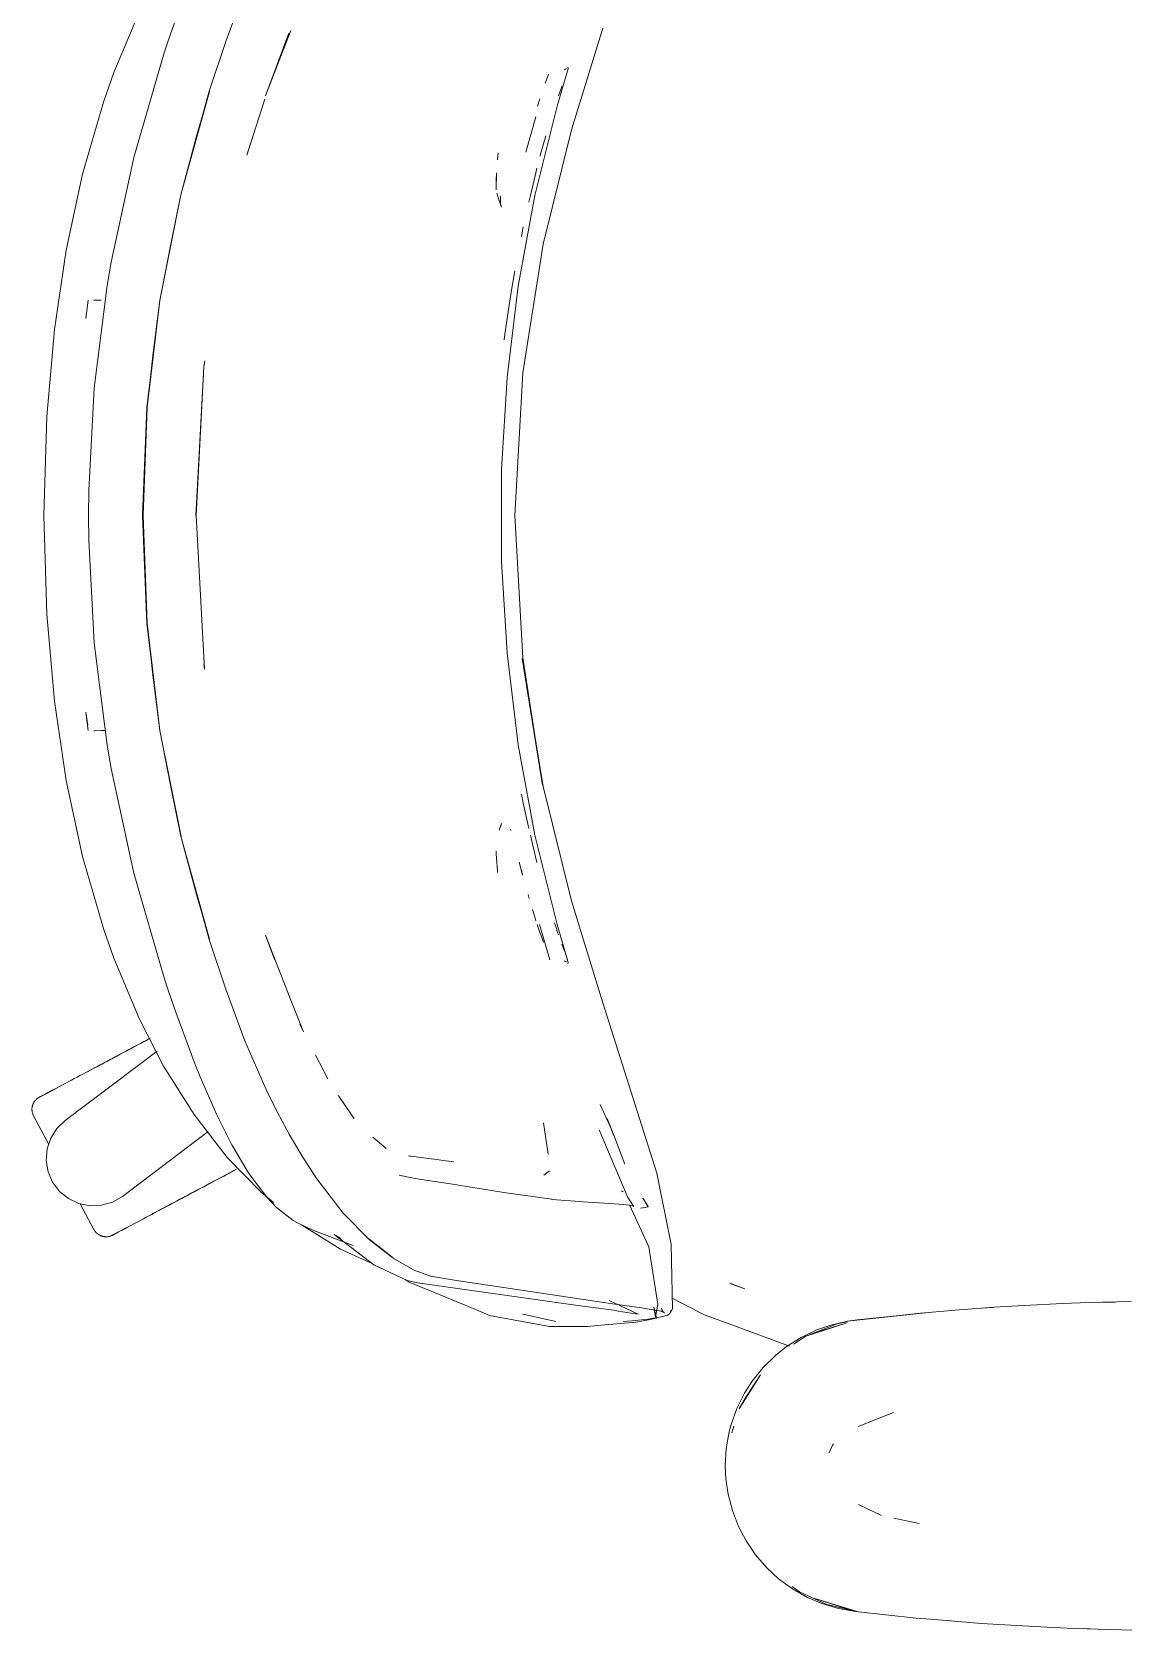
# Model space of a CAD drawing. Header units: millimetres. Extents: x 155927 to 326028, y -36033 to 97293.
# Drawn here: x 179753.5 to 180075, y 10108.4 to 10579.2 of the extents above; entities that cross this region are included whole.
import ezdxf

# ---------------------------------------------------------------- set-up
doc = ezdxf.new("R2010")
doc.units = ezdxf.units.MM
doc.header["$MEASUREMENT"] = 0
doc.layers.add('G-IMPT', color=8, linetype='CONTINUOUS', lineweight=9)
doc.layers.add('I-FURN', color=8, linetype='CONTINUOUS', lineweight=9)

msp = doc.modelspace()

# ---------------------------------------------------------------- linework, layer by layer
at = {"layer": 'G-IMPT'}
for p, q in [((179816.27, 10591.54), (179810.81, 10576.66)), ((179777.71, 10567.26), (179785.23, 10585.23)), ((179796.1, 10583.55), (179793.7, 10576.61)), ((179822.4, 10560.4), (179829.22, 10578.81)), ((179829.11, 10577.85), (179829.78, 10579.58)), ((179921.7, 10580.34), (179912.52, 10550.37)), ((179792.5, 10573.01), (179793.7, 10576.61)), ((179805.8, 10561.74), (179810.81, 10576.66)), ((179822.4, 10560.4), (179829.11, 10577.85)), ((179783.56, 10542.18), (179792.5, 10573.01)), ((179911.47, 10568.78), (179911.56, 10568.54)), ((179774.64, 10558.52), (179777.71, 10567.26)), ((179905.16, 10565.07), (179904.79, 10564.06)), ((179905.16, 10565.07), (179905.77, 10566.73)), ((179908.29, 10557.32), (179911.36, 10567.75)), ((179910.47, 10568), (179911.08, 10568.39)), ((179910.47, 10568), (179910.68, 10568.15)), ((179911.43, 10568.02), (179911.36, 10567.75)), ((179911.5, 10568.32), (179911.43, 10568.02)), ((179911.56, 10568.54), (179911.5, 10568.32)), ((179797.42, 10531.24), (179805.8, 10561.74)), ((179797.42, 10531.24), (179805.84, 10561.65)), ((179802.07, 10548.49), (179805.84, 10561.65)), ((179816.87, 10542.93), (179822.12, 10559.41)), ((179902.45, 10557.31), (179903.17, 10559.53)), ((179909.45, 10562.52), (179908.7, 10560.42)), ((179909.45, 10562.52), (179909.69, 10563.18)), ((179774.64, 10558.52), (179768.46, 10537.28)), ((179901.74, 10531), (179908.29, 10557.32)), ((179902, 10554.22), (179899.07, 10543.75)), ((179904.2, 10516.69), (179912.52, 10550.37)), ((179802.07, 10548.49), (179797.42, 10531.24)), ((179816.87, 10542.93), (179817.94, 10546.36)), ((179903.59, 10543.9), (179904.71, 10547.89)), ((179904.71, 10547.89), (179904.91, 10548.58)), ((179783.56, 10542.18), (179776.89, 10511.39)), ((179890.71, 10541.5), (179890.93, 10543.6)), ((179903.27, 10542.76), (179903.23, 10542.58)), ((179903.59, 10543.9), (179903.27, 10542.76)), ((179768.46, 10537.28), (179763.65, 10514.92)), ((179890.31, 10532.65), (179890.4, 10537.71)), ((179890.4, 10537.71), (179890.32, 10535.44)), ((179901.97, 10537.74), (179900.42, 10530.99)), ((179901.97, 10537.74), (179902.31, 10539.03)), ((179797.42, 10531.24), (179791.24, 10500.11)), ((179797.42, 10531.24), (179791.25, 10500.19)), ((179797.42, 10531.24), (179794.34, 10516.22)), ((179890.31, 10532.65), (179890.32, 10535.44)), ((179891.17, 10529.55), (179890.56, 10531.7)), ((179891.85, 10527.6), (179891.17, 10529.55)), ((179891.59, 10530.81), (179891.61, 10530.95)), ((179891.64, 10528.64), (179891.61, 10530.95)), ((179891.64, 10528.64), (179891.85, 10527.6)), ((179901.74, 10531), (179896.81, 10504.33)), ((179899.97, 10529.01), (179900.42, 10530.99)), ((179897.77, 10518.97), (179898.3, 10521.78)), ((179763.65, 10514.92), (179760.16, 10491.5)), ((179791.24, 10500.11), (179794.34, 10516.22)), ((179904.2, 10516.69), (179898.21, 10478.77)), ((179775.71, 10504.47), (179776.89, 10511.39)), ((179895.84, 10508.86), (179895.29, 10505.96)), ((179771.89, 10474.3), (179775.71, 10504.47)), ((179896.81, 10504.33), (179893.51, 10477.42)), ((179894.19, 10498.71), (179895.04, 10504.33)), ((179895.04, 10504.33), (179895.29, 10505.96)), ((179770.06, 10500.2), (179769.41, 10494.78)), ((179773.91, 10500.16), (179771.82, 10500.23)), ((179771.82, 10500.23), (179771.93, 10500.23)), ((179787.42, 10468.6), (179791.25, 10500.19)), ((179787.46, 10468.56), (179791.24, 10500.11)), ((179791.24, 10500.11), (179789.3, 10484.64)), ((179894.19, 10498.71), (179892.89, 10490.18)), ((179760.16, 10491.5), (179757.9, 10465.93)), ((179892.89, 10490.18), (179892.71, 10488.52)), ((179787.46, 10468.56), (179789.3, 10484.64)), ((179801.86, 10436.78), (179804.18, 10480.51)), ((179801.91, 10436.78), (179804.18, 10480.51)), ((179804.18, 10480.51), (179804.45, 10482.29)), ((179804.18, 10480.51), (179804.42, 10481.82)), ((179804.46, 10482.06), (179804.42, 10481.82)), ((179891.86, 10450.34), (179893.51, 10477.42)), ((179898.21, 10478.77), (179895.85, 10436.78)), ((179770.28, 10444.1), (179771.89, 10474.3)), ((179757.9, 10465.93), (179757.05, 10436.78)), ((179787.42, 10468.6), (179786.09, 10436.78)), ((179787.46, 10468.56), (179786.32, 10436.78)), ((179786.78, 10453.67), (179787.46, 10468.56)), ((179786.78, 10453.67), (179786.32, 10436.78)), ((179891.86, 10450.34), (179891.86, 10423.22)), ((179770.28, 10444.1), (179770.18, 10436.78)), ((179757.05, 10436.78), (179757.9, 10407.64)), ((179770.28, 10429.47), (179770.18, 10436.78)), ((179786.09, 10436.78), (179787.42, 10404.97)), ((179787.46, 10405.01), (179786.32, 10436.78)), ((179786.78, 10419.9), (179786.32, 10436.78)), ((179801.91, 10436.78), (179804.41, 10391.44)), ((179898.21, 10394.8), (179895.85, 10436.78)), ((179770.28, 10429.47), (179771.89, 10399.27)), ((179891.86, 10423.22), (179893.51, 10396.15)), ((179787.46, 10405.01), (179786.78, 10419.9)), ((179757.9, 10407.64), (179760.16, 10382.07)), ((179787.42, 10404.97), (179791.25, 10373.38)), ((179789.3, 10388.93), (179787.46, 10405.01)), ((179787.46, 10405.01), (179791.24, 10373.45)), ((179771.89, 10399.27), (179775.71, 10369.1)), ((179896.81, 10369.23), (179893.51, 10396.15)), ((179904.2, 10356.88), (179897.95, 10394.62)), ((179897.95, 10394.62), (179903.94, 10357.26)), ((179898.21, 10394.8), (179903.94, 10357.26)), ((179804.41, 10391.44), (179804.18, 10393.06)), ((179804.18, 10393.06), (179804.42, 10391.75)), ((179804.46, 10391.51), (179804.42, 10391.75)), ((179789.3, 10388.93), (179791.24, 10373.45)), ((179760.16, 10382.07), (179763.65, 10358.65)), ((179770.06, 10373.37), (179769.41, 10378.78)), ((179769.98, 10375.02), (179769.41, 10378.78)), ((179771.82, 10373.34), (179773.91, 10373.41)), ((179771.82, 10373.34), (179771.93, 10373.34)), ((179771.98, 10373.34), (179771.93, 10373.34)), ((179775.16, 10373.46), (179773.91, 10373.41)), ((179791.24, 10373.45), (179794.34, 10357.35)), ((179791.24, 10373.45), (179797.46, 10342.21)), ((179797.46, 10342.21), (179791.25, 10373.38)), ((179775.71, 10369.1), (179776.89, 10362.18)), ((179901.74, 10342.57), (179896.81, 10369.23)), ((179776.89, 10362.18), (179783.56, 10331.39)), ((179768.46, 10336.29), (179763.65, 10358.65)), ((179797.42, 10342.33), (179794.34, 10357.35)), ((179897.79, 10354.61), (179898.26, 10351.98)), ((179912.52, 10323.2), (179904.2, 10356.88)), ((179898.26, 10351.98), (179899.97, 10344.56)), ((179891.85, 10345.97), (179891.17, 10344.02)), ((179891.85, 10345.97), (179891.64, 10344.92)), ((179894.52, 10344.37), (179894.66, 10343.96)), ((179802.07, 10325.08), (179797.42, 10342.33)), ((179797.42, 10342.33), (179805.84, 10311.92)), ((179797.42, 10342.33), (179805.8, 10311.83)), ((179900.42, 10342.58), (179901.97, 10335.83)), ((179901.74, 10342.57), (179908.29, 10316.25)), ((179774.64, 10315.05), (179768.46, 10336.29)), ((179890.32, 10337.88), (179890.32, 10337.18)), ((179890.42, 10335.81), (179890.32, 10337.18)), ((179890.42, 10335.81), (179890.7, 10332.1)), ((179898.12, 10330.75), (179897.12, 10334.61)), ((179901.97, 10335.83), (179902.31, 10334.55)), ((179792.5, 10300.56), (179783.56, 10331.39)), ((179890.7, 10332.1), (179890.73, 10331.62)), ((179898.12, 10330.75), (179897.73, 10332.28)), ((179802.07, 10325.08), (179805.84, 10311.92)), ((179900.03, 10323.96), (179899.7, 10325.08)), ((179901.81, 10318.17), (179901.02, 10320.66)), ((179912.52, 10323.2), (179921.7, 10293.22)), ((179777.71, 10306.31), (179774.64, 10315.05)), ((179902.05, 10317.39), (179901.81, 10318.17)), ((179903.2, 10313.95), (179902.43, 10316.25)), ((179903.09, 10316.25), (179906.13, 10305.82)), ((179907.66, 10316.25), (179907.51, 10316.71)), ((179907.66, 10316.25), (179908.39, 10314.02)), ((179908.29, 10316.25), (179911.56, 10305.03)), ((179908.29, 10316.25), (179911.35, 10305.72)), ((179908.29, 10316.25), (179911.4, 10305.43)), ((179810.81, 10296.91), (179805.8, 10311.83)), ((179822.4, 10313.17), (179825.12, 10305.74)), ((179822.4, 10313.17), (179829.11, 10295.72)), ((179903.2, 10313.95), (179903.46, 10313.23)), ((179904.22, 10311.07), (179903.46, 10313.23)), ((179908.68, 10313.22), (179908.39, 10314.02)), ((179909.67, 10310.47), (179910.01, 10309.5)), ((179777.71, 10306.31), (179785.23, 10288.34)), ((179910.01, 10309.5), (179910.41, 10308.43)), ((179910.47, 10305.56), (179911.08, 10305.18)), ((179910.47, 10305.56), (179910.68, 10305.42)), ((179911.35, 10305.72), (179911.4, 10305.43)), ((179792.5, 10300.56), (179793.7, 10296.96)), ((179911.56, 10305.03), (179911.42, 10304.78)), ((179796.04, 10290.13), (179793.7, 10296.96)), ((179810.81, 10296.91), (179816.27, 10282.03)), ((179829.11, 10295.72), (179829.78, 10293.99)), ((179829.78, 10293.99), (179833.5, 10284.67)), ((179921.7, 10293.22), (179937.69, 10242.98)), ((179785.23, 10288.34), (179792.32, 10274.56)), ((179796.04, 10290.13), (179801.64, 10275.06)), ((179833.5, 10284.67), (179832.5, 10286.91)), ((179816.27, 10282.03), (179822.44, 10267.81)), ((179840.67, 10270.83), (179837.13, 10277.8)), ((179792.32, 10274.56), (179801.29, 10260.27)), ((179803.12, 10271.38), (179801.64, 10275.06)), ((179807.89, 10260.42), (179803.12, 10271.38)), ((179825.83, 10261.08), (179822.44, 10267.81)), ((179844.2, 10265.36), (179843.81, 10265.93)), ((179847.7, 10260.22), (179844.2, 10265.36)), ((179923.99, 10256.55), (179920.94, 10263.26)), ((179801.29, 10260.27), (179811.1, 10247.67)), ((179807.89, 10260.42), (179808.11, 10259.98)), ((179812.11, 10251.97), (179808.11, 10259.98)), ((179825.83, 10261.08), (179829.4, 10254.29)), ((179847.7, 10260.22), (179848.45, 10259.12)), ((179925.02, 10253.96), (179922.99, 10259.08)), ((179925.01, 10254.17), (179922.99, 10259.07)), ((179922.99, 10259.07), (179925.02, 10253.96)), ((179833.17, 10248.06), (179829.4, 10254.29)), ((179853.97, 10253.59), (179857.88, 10250.25)), ((179905.66, 10248.64), (179904.26, 10257.8)), ((179929.15, 10235.83), (179920.71, 10255.8)), ((179925.01, 10254.17), (179928.26, 10245.7)), ((179812.11, 10251.97), (179812.42, 10251.37)), ((179812.42, 10251.37), (179817.15, 10243.37)), ((179905.66, 10248.64), (179905.61, 10248.99)), ((179821.06, 10237.37), (179811.1, 10247.67)), ((179833.17, 10248.06), (179837.05, 10241.96)), ((179877.82, 10246.31), (179864.47, 10248.09)), ((179864.47, 10248.09), (179864.94, 10247.95)), ((179818.01, 10242.08), (179817.15, 10243.37)), ((179822.73, 10235.95), (179818.01, 10242.08)), ((179837.05, 10241.96), (179837.22, 10241.71)), ((179845.24, 10231.27), (179837.22, 10241.71)), ((179861.78, 10242.39), (179863.95, 10241.93)), ((179863.95, 10241.93), (179865.93, 10241.51)), ((179866.4, 10241.43), (179865.93, 10241.51)), ((179878.12, 10239.63), (179866.4, 10241.43)), ((179878.12, 10239.63), (179878.73, 10239.54)), ((179879.24, 10239.46), (179878.73, 10239.54)), ((179892.6, 10237.34), (179879.24, 10239.46)), ((179906.01, 10243.69), (179904.37, 10242.41)), ((179941.88, 10222.03), (179937.69, 10242.98)), ((179821.06, 10237.37), (179824.73, 10234.37)), ((179825.62, 10232.93), (179822.73, 10235.95)), ((179892.6, 10237.34), (179906.67, 10235.31)), ((179906.75, 10235.3), (179906.67, 10235.31)), ((179906.75, 10235.3), (179914.99, 10234.68)), ((179914.99, 10234.68), (179915.98, 10234.61)), ((179915.98, 10234.61), (179923.84, 10234.05)), ((179927.7, 10237.55), (179927.26, 10237.82)), ((179930.91, 10233.16), (179929.15, 10235.83)), ((179935.11, 10233.15), (179933.52, 10235.62)), ((179933.52, 10235.62), (179935.05, 10233.13)), ((179935.05, 10233.13), (179933.56, 10235.6)), ((179830.49, 10229.07), (179825.62, 10232.93)), ((179845.24, 10231.27), (179852.98, 10223.37)), ((179923.84, 10234.05), (179927.71, 10233.75)), ((179927.79, 10233.75), (179927.71, 10233.75)), ((179927.79, 10233.75), (179930.18, 10233.45)), ((179935.25, 10221.33), (179929.64, 10233.68)), ((179930.19, 10233.45), (179930.18, 10233.45)), ((179930.19, 10233.45), (179930.91, 10233.16)), ((179932.83, 10232.69), (179934.18, 10232.86)), ((179934.18, 10232.86), (179935.05, 10233.13)), ((179935.11, 10233.15), (179935.05, 10233.13)), ((179830.49, 10229.07), (179831.62, 10228.45)), ((179831.62, 10228.45), (179834.06, 10227.28)), ((179844.43, 10220.64), (179832.98, 10227.76)), ((179834.06, 10227.28), (179836.29, 10226.2)), ((179848.2, 10221.69), (179836.29, 10226.2)), ((179842.54, 10224.93), (179844.57, 10223.77)), ((179842.54, 10224.93), (179854.24, 10215.99)), ((179853.06, 10216.66), (179844.43, 10220.64)), ((179852.77, 10223.67), (179859.72, 10218.28)), ((179852.77, 10223.67), (179856.34, 10220.87)), ((179859.94, 10217.95), (179852.98, 10223.37)), ((179859.72, 10218.28), (179856.34, 10220.87)), ((179935.25, 10221.33), (179937.97, 10204.28)), ((179941.88, 10222.03), (179942.27, 10203.04)), ((179860.77, 10212.95), (179854.24, 10215.99)), ((179859.94, 10217.95), (179865.78, 10214.66)), ((179860.77, 10212.95), (179864.13, 10211.38)), ((179863.52, 10211.66), (179864.69, 10210.89)), ((179867.12, 10210.73), (179864.13, 10211.38)), ((179865.78, 10214.66), (179866.2, 10214.45)), ((179870.99, 10212.7), (179866.2, 10214.45)), ((179870.99, 10212.7), (179878.66, 10211.4)), ((179894.43, 10209), (179878.66, 10211.4)), ((179864.69, 10210.89), (179881.14, 10204.1)), ((179914.34, 10204.06), (179867.12, 10210.73)), ((179925.3, 10204.45), (179894.43, 10209)), ((179959.14, 10210.57), (179963.61, 10208.93)), ((179959.14, 10210.57), (179959.73, 10210.31)), ((179963.61, 10208.93), (179959.73, 10210.31)), ((179881.14, 10204.1), (179884.5, 10202.71)), ((179888.36, 10201.11), (179884.5, 10202.71)), ((179914.34, 10204.06), (179925, 10202.62)), ((179932.19, 10201.43), (179923.62, 10205.49)), ((179926.3, 10202.4), (179925, 10202.62)), ((179933.15, 10203.34), (179925.3, 10204.45)), ((179926.3, 10202.4), (179931.32, 10201.57)), ((179932.19, 10201.43), (179931.32, 10201.57)), ((179939.42, 10202.23), (179933.15, 10203.34)), ((179936.8, 10203.57), (179937.28, 10200.7)), ((179936.8, 10203.57), (179937.52, 10200.29)), ((179937.28, 10200.7), (179937.97, 10204.28)), ((179938.8, 10202.4), (179939.42, 10202.23)), ((179938.8, 10202.4), (179939.9, 10201.84)), ((179939, 10203.27), (179939.08, 10202.77)), ((179939.4, 10202.23), (179939.08, 10202.77)), ((179939.4, 10202.23), (179939.9, 10201.84)), ((179941.29, 10201.51), (179941.66, 10202)), ((179942.27, 10203.04), (179941.66, 10202)), ((179941.79, 10202.63), (179941.66, 10202)), ((179941.66, 10202), (179941.69, 10202.08)), ((179941.79, 10202.63), (179941.69, 10202.08)), ((179942.2, 10206.23), (179950.11, 10202.09)), ((179950.11, 10202.09), (179951.87, 10201.16)), ((179993.88, 10199.43), (180016.84, 10201.89)), ((179993.88, 10199.43), (180015.32, 10201.79)), ((180016.84, 10201.89), (179996.7, 10199.77)), ((180015.32, 10201.79), (180026.72, 10202.77)), ((180037, 10203.5), (180026.72, 10202.77)), ((180034.96, 10203.36), (180033.54, 10203.23)), ((180034.96, 10203.36), (180036.87, 10203.45)), ((180037, 10203.5), (180045.88, 10204.06)), ((180057.18, 10204.6), (180045.88, 10204.06)), ((180057.18, 10204.6), (180065.06, 10204.9)), ((180077.37, 10205.19), (180065.06, 10204.9)), ((180068.93, 10204.98), (180070.59, 10205.05)), ((180070.59, 10205.05), (180072.67, 10205.05)), ((179906.06, 10197.87), (179888.36, 10201.11)), ((179898.62, 10201.33), (179898.04, 10201.48)), ((179907.92, 10199.28), (179898.62, 10201.33)), ((179906.06, 10197.87), (179913.03, 10197.85)), ((179913.03, 10197.85), (179917.2, 10197.85)), ((179921.15, 10198.19), (179917.2, 10197.85)), ((179930.48, 10198.99), (179921.15, 10198.19)), ((179930.31, 10199.51), (179927.72, 10199.3)), ((179935, 10200.03), (179930.31, 10199.51)), ((179930.48, 10198.99), (179930.95, 10199.03)), ((179930.95, 10199.03), (179935.2, 10199.85)), ((179935.61, 10200.1), (179935, 10200.03)), ((179935.2, 10199.85), (179937.52, 10200.29)), ((179935.61, 10200.1), (179938.89, 10200.64)), ((179940.75, 10201.19), (179938.89, 10200.64)), ((179940.75, 10201.19), (179941.29, 10201.51)), ((179957.84, 10198.97), (179951.87, 10201.16)), ((179976.78, 10192.03), (179957.84, 10198.97)), ((179981.53, 10195.03), (179993.39, 10198.85)), ((179990.75, 10198.64), (179981.53, 10195.03)), ((179984.24, 10195.94), (179993.39, 10198.85)), ((179984.79, 10196.83), (179988.92, 10198.28)), ((179993.88, 10199.43), (179988.92, 10198.28)), ((179993.81, 10199.22), (179990.75, 10198.64)), ((179993.88, 10199.43), (179996.7, 10199.77)), ((179980.21, 10194.64), (179975.88, 10191.91)), ((179981.53, 10195.03), (179977.95, 10192.61)), ((179980.21, 10194.64), (179984.79, 10196.83)), ((179981.53, 10195.03), (179984.24, 10195.94)), ((179968.97, 10185.74), (179972.58, 10189.29)), ((179972.58, 10189.29), (179975.88, 10191.91)), ((179961.92, 10173.61), (179968.24, 10183.56)), ((179964.08, 10177.29), (179968.24, 10183.56)), ((179968.97, 10185.74), (179965.78, 10181.76)), ((179961.27, 10173.71), (179963.51, 10178.22)), ((179963.51, 10178.22), (179965.78, 10181.76)), ((179961.27, 10173.71), (179959.56, 10168.93)), ((179961.92, 10173.61), (179964.08, 10177.29)), ((179959, 10166.81), (179959.56, 10168.93)), ((180007.4, 10172.54), (179996.98, 10168.39)), ((179958.12, 10161.86), (179959, 10166.81)), ((179960.36, 10168.5), (179959.74, 10166.47)), ((179957.82, 10156.82), (179958.12, 10161.86)), ((179988.44, 10160.64), (179989.45, 10162.87)), ((179989.45, 10162.87), (179989.75, 10163.32)), ((179957.82, 10156.82), (179957.99, 10152.97)), ((179958.64, 10148.46), (179957.99, 10152.97)), ((179958.64, 10148.46), (179959.9, 10143.59)), ((179997.07, 10145.44), (180003.85, 10142.17)), ((179961.74, 10138.88), (179959.9, 10143.59)), ((180014.9, 10139.83), (180007.47, 10141.41)), ((179963.93, 10134.71), (179961.74, 10138.88)), ((179963.93, 10134.71), (179966.76, 10130.55)), ((179966.76, 10130.55), (179970.08, 10126.71)), ((179973.52, 10123.54), (179970.08, 10126.71)), ((179973.52, 10123.54), (179977.6, 10120.55)), ((179977.56, 10121.24), (179979.67, 10119.65)), ((179982.04, 10118.04), (179977.6, 10120.55)), ((179987.73, 10115.91), (179979.67, 10119.65)), ((179982.04, 10118.04), (179986.28, 10116.23)), ((179996.7, 10113.87), (179984.24, 10117.7)), ((179984.24, 10117.7), (179993.39, 10114.78)), ((179986.28, 10116.23), (179991.14, 10114.76)), ((179987.73, 10115.91), (179996.14, 10113.99)), ((179996.19, 10113.87), (179991.14, 10114.76)), ((179996.7, 10113.87), (179993.39, 10114.78)), ((180014.11, 10111.96), (179996.19, 10113.87)), ((180018.24, 10111.61), (180014.11, 10111.96)), ((180033.3, 10110.37), (180018.24, 10111.61)), ((180025.12, 10111.02), (180023.44, 10111.19)), ((180033.3, 10110.37), (180038.39, 10110.04)), ((180038.39, 10110.04), (180052.53, 10109.23)), ((180058.55, 10108.98), (180052.53, 10109.23)), ((180058.55, 10108.98), (180070.31, 10108.59)), ((180063.44, 10108.84), (180065.37, 10108.73)), ((180065.37, 10108.73), (180066.87, 10108.71)), ((180078.73, 10108.42), (180070.31, 10108.59))]:
    msp.add_line(p, q, dxfattribs=at)
at = {"layer": 'I-FURN'}
for p, q in [((179785.54, 10281.23), (179786.53, 10281.76)), ((179787.05, 10282.04), (179786.08, 10281.52)), ((179786.53, 10281.76), (179787.5, 10282.27)), ((179788.02, 10282.55), (179787.05, 10282.04)), ((179787.5, 10282.27), (179788.46, 10282.79)), ((179763.33, 10258.53), (179790.39, 10278.93)), ((179776.54, 10276.45), (179777.54, 10276.98)), ((179778.08, 10277.26), (179777.08, 10276.73)), ((179777.54, 10276.98), (179778.54, 10277.51)), ((179779.08, 10277.8), (179778.08, 10277.26)), ((179778.54, 10277.51), (179779.54, 10278.04)), ((179780.08, 10278.33), (179779.08, 10277.8)), ((179779.54, 10278.04), (179780.54, 10278.58)), ((179781.09, 10278.86), (179780.08, 10278.33)), ((179780.54, 10278.58), (179781.55, 10279.11)), ((179782.09, 10279.4), (179781.09, 10278.86)), ((179781.55, 10279.11), (179782.55, 10279.64)), ((179783.09, 10279.93), (179782.09, 10279.4)), ((179782.55, 10279.64), (179783.56, 10280.18)), ((179784.09, 10280.46), (179783.09, 10279.93)), ((179783.56, 10280.18), (179784.55, 10280.71)), ((179785.09, 10280.99), (179784.09, 10280.46)), ((179784.55, 10280.71), (179785.54, 10281.23)), ((179786.08, 10281.52), (179785.09, 10280.99)), ((179768.56, 10272.2), (179767.69, 10271.74)), ((179769.45, 10272.68), (179768.56, 10272.2)), ((179770.35, 10273.16), (179769.45, 10272.68)), ((179769.86, 10272.9), (179770.78, 10273.38)), ((179771.28, 10273.65), (179770.35, 10273.16)), ((179770.78, 10273.38), (179771.71, 10273.88)), ((179772.21, 10274.15), (179771.28, 10273.65)), ((179771.71, 10273.88), (179772.65, 10274.38)), ((179773.17, 10274.65), (179772.21, 10274.15)), ((179772.65, 10274.38), (179773.61, 10274.89)), ((179774.13, 10275.16), (179773.17, 10274.65)), ((179773.61, 10274.89), (179774.58, 10275.4)), ((179775.1, 10275.68), (179774.13, 10275.16)), ((179774.58, 10275.4), (179775.56, 10275.92)), ((179776.09, 10276.21), (179775.1, 10275.68)), ((179775.56, 10275.92), (179776.54, 10276.45)), ((179777.08, 10276.73), (179776.09, 10276.21)), ((179759.81, 10267.55), (179759.28, 10267.27)), ((179759.52, 10267.4), (179760.07, 10267.69)), ((179760.38, 10267.85), (179759.81, 10267.55)), ((179760.07, 10267.69), (179760.65, 10268)), ((179760.98, 10268.17), (179760.38, 10267.85)), ((179761.62, 10268.51), (179760.98, 10268.17)), ((179762.28, 10268.86), (179761.62, 10268.51)), ((179762.97, 10269.23), (179762.28, 10268.86)), ((179763.7, 10269.62), (179762.97, 10269.23)), ((179764.45, 10270.02), (179763.7, 10269.62)), ((179765.22, 10270.43), (179764.45, 10270.02)), ((179766.02, 10270.85), (179765.22, 10270.43)), ((179766.85, 10271.29), (179766.02, 10270.85)), ((179767.69, 10271.74), (179766.85, 10271.29)), ((179753.65, 10262.72), (179753.69, 10262.88)), ((179753.69, 10262.88), (179753.73, 10263.03)), ((179753.73, 10263.03), (179753.79, 10263.18)), ((179753.79, 10263.18), (179753.84, 10263.33)), ((179753.84, 10263.33), (179753.91, 10263.48)), ((179753.91, 10263.48), (179753.98, 10263.63)), ((179753.98, 10263.63), (179754.06, 10263.77)), ((179754.06, 10263.77), (179754.14, 10263.91)), ((179754.14, 10263.91), (179754.22, 10264.04)), ((179754.22, 10264.04), (179754.32, 10264.17)), ((179754.32, 10264.17), (179754.41, 10264.3)), ((179754.41, 10264.3), (179754.52, 10264.43)), ((179754.52, 10264.43), (179754.63, 10264.55)), ((179754.63, 10264.55), (179754.74, 10264.66)), ((179754.74, 10264.66), (179754.85, 10264.77)), ((179754.85, 10264.77), (179754.98, 10264.88)), ((179754.98, 10264.88), (179755.1, 10264.98)), ((179755.1, 10264.98), (179755.23, 10265.08)), ((179755.23, 10265.08), (179755.36, 10265.17)), ((179755.36, 10265.17), (179755.5, 10265.25)), ((179755.5, 10265.25), (179755.64, 10265.33)), ((179755.64, 10265.33), (179755.68, 10265.35)), ((179755.73, 10265.38), (179755.68, 10265.36)), ((179755.68, 10265.35), (179755.7, 10265.36)), ((179755.68, 10265.36), (179755.68, 10265.35)), ((179755.7, 10265.36), (179755.76, 10265.4)), ((179755.81, 10265.42), (179755.73, 10265.38)), ((179755.76, 10265.4), (179755.86, 10265.45)), ((179755.93, 10265.49), (179755.81, 10265.42)), ((179755.86, 10265.45), (179756, 10265.52)), ((179756.09, 10265.57), (179755.93, 10265.49)), ((179756, 10265.52), (179756.18, 10265.62)), ((179756.29, 10265.68), (179756.09, 10265.57)), ((179756.18, 10265.62), (179756.4, 10265.74)), ((179756.53, 10265.81), (179756.29, 10265.68)), ((179756.4, 10265.74), (179756.66, 10265.87)), ((179756.81, 10265.96), (179756.53, 10265.81)), ((179756.66, 10265.87), (179756.95, 10266.03)), ((179757.13, 10266.13), (179756.81, 10265.96)), ((179756.95, 10266.03), (179757.29, 10266.21)), ((179757.49, 10266.32), (179757.13, 10266.13)), ((179757.29, 10266.21), (179757.66, 10266.41)), ((179757.88, 10266.52), (179757.49, 10266.32)), ((179757.66, 10266.41), (179758.07, 10266.63)), ((179758.31, 10266.75), (179757.88, 10266.52)), ((179758.07, 10266.63), (179758.52, 10266.86)), ((179758.77, 10267), (179758.31, 10266.75)), ((179758.52, 10266.86), (179759, 10267.12)), ((179759.28, 10267.27), (179758.77, 10267)), ((179759, 10267.12), (179759.52, 10267.4)), ((179753.54, 10261.92), (179753.55, 10262.08)), ((179753.54, 10261.76), (179753.54, 10261.92)), ((179753.54, 10261.6), (179753.54, 10261.76)), ((179753.56, 10261.44), (179753.54, 10261.6)), ((179753.55, 10262.08), (179753.56, 10262.24)), ((179753.56, 10262.24), (179753.59, 10262.4)), ((179753.57, 10261.28), (179753.56, 10261.44)), ((179753.6, 10261.12), (179753.57, 10261.28)), ((179753.59, 10262.4), (179753.61, 10262.56)), ((179753.63, 10260.96), (179753.6, 10261.12)), ((179753.61, 10262.56), (179753.65, 10262.72)), ((179753.66, 10260.8), (179753.63, 10260.96)), ((179753.71, 10260.65), (179753.66, 10260.8)), ((179753.76, 10260.49), (179753.71, 10260.65)), ((179753.81, 10260.34), (179753.76, 10260.49)), ((179753.87, 10260.19), (179753.81, 10260.34)), ((179753.94, 10260.05), (179753.87, 10260.19)), ((179754.01, 10259.9), (179753.94, 10260.05)), ((179754.01, 10259.9), (179758.48, 10251.49)), ((179760.9, 10256.19), (179763.33, 10258.53)), ((179759.1, 10253.34), (179760.9, 10256.19)), ((179805.48, 10255.26), (179780.17, 10236.18)), ((179757.77, 10246.78), (179758.03, 10250.14)), ((179758.03, 10250.14), (179759.1, 10253.34)), ((179758.31, 10243.45), (179757.77, 10246.78)), ((179812.87, 10243.67), (179813.78, 10244.15)), ((179759.64, 10240.35), (179758.31, 10243.45)), ((179761.67, 10237.65), (179759.64, 10240.35)), ((179804.69, 10239.32), (179803.69, 10238.78)), ((179804.15, 10239.03), (179805.15, 10239.56)), ((179805.69, 10239.85), (179804.69, 10239.32)), ((179805.15, 10239.56), (179806.15, 10240.09)), ((179806.68, 10240.38), (179805.69, 10239.85)), ((179806.15, 10240.09), (179807.14, 10240.62)), ((179807.67, 10240.9), (179806.68, 10240.38)), ((179807.14, 10240.62), (179808.12, 10241.14)), ((179808.65, 10241.42), (179807.67, 10240.9)), ((179808.12, 10241.14), (179809.1, 10241.66)), ((179809.62, 10241.94), (179808.65, 10241.42)), ((179809.1, 10241.66), (179810.06, 10242.17)), ((179810.58, 10242.45), (179809.62, 10241.94)), ((179810.06, 10242.17), (179811.01, 10242.68)), ((179811.52, 10242.95), (179810.58, 10242.45)), ((179811.01, 10242.68), (179811.95, 10243.18)), ((179812.45, 10243.44), (179811.52, 10242.95)), ((179811.95, 10243.18), (179812.87, 10243.67)), ((179813.36, 10243.93), (179812.45, 10243.44)), ((179764.28, 10235.52), (179761.67, 10237.65)), ((179767.33, 10234.08), (179764.28, 10235.52)), ((179780.17, 10236.18), (179777.25, 10234.49)), ((179795.73, 10234.55), (179794.76, 10234.04)), ((179795.2, 10234.27), (179796.17, 10234.79)), ((179796.7, 10235.07), (179795.73, 10234.55)), ((179796.17, 10234.79), (179797.15, 10235.31)), ((179797.68, 10235.59), (179796.7, 10235.07)), ((179797.15, 10235.31), (179798.14, 10235.83)), ((179798.67, 10236.12), (179797.68, 10235.59)), ((179798.14, 10235.83), (179799.13, 10236.36)), ((179799.67, 10236.65), (179798.67, 10236.12)), ((179799.13, 10236.36), (179800.13, 10236.89)), ((179800.67, 10237.18), (179799.67, 10236.65)), ((179800.13, 10236.89), (179801.13, 10237.43)), ((179801.68, 10237.71), (179800.67, 10237.18)), ((179801.13, 10237.43), (179802.14, 10237.96)), ((179802.68, 10238.25), (179801.68, 10237.71)), ((179802.14, 10237.96), (179803.15, 10238.49)), ((179803.69, 10238.78), (179802.68, 10238.25)), ((179803.15, 10238.49), (179804.15, 10239.03)), ((179770.64, 10233.41), (179767.33, 10234.08)), ((179767.79, 10233.99), (179771.82, 10226.4)), ((179774.01, 10233.55), (179770.64, 10233.41)), ((179777.25, 10234.49), (179774.01, 10233.55)), ((179786.39, 10229.59), (179787.18, 10230.01)), ((179787.18, 10230.01), (179787.99, 10230.44)), ((179787.99, 10230.44), (179788.83, 10230.88)), ((179789.29, 10231.13), (179788.44, 10230.68)), ((179788.83, 10230.88), (179789.69, 10231.34)), ((179790.16, 10231.59), (179789.29, 10231.13)), ((179789.69, 10231.34), (179790.56, 10231.8)), ((179791.04, 10232.06), (179790.16, 10231.59)), ((179790.56, 10231.8), (179791.46, 10232.28)), ((179791.95, 10232.54), (179791.04, 10232.06)), ((179791.46, 10232.28), (179792.37, 10232.77)), ((179792.87, 10233.03), (179791.95, 10232.54)), ((179792.37, 10232.77), (179793.3, 10233.26)), ((179793.81, 10233.53), (179792.87, 10233.03)), ((179793.3, 10233.26), (179794.25, 10233.76)), ((179794.76, 10234.04), (179793.81, 10233.53)), ((179794.25, 10233.76), (179795.2, 10234.27)), ((179771.84, 10226.37), (179771.82, 10226.4)), ((179771.92, 10226.23), (179771.84, 10226.37)), ((179772.01, 10226.09), (179771.92, 10226.23)), ((179772.1, 10225.96), (179772.01, 10226.09)), ((179772.2, 10225.83), (179772.1, 10225.96)), ((179772.3, 10225.7), (179772.2, 10225.83)), ((179772.4, 10225.58), (179772.3, 10225.7)), ((179772.52, 10225.46), (179772.4, 10225.58)), ((179772.63, 10225.35), (179772.52, 10225.46)), ((179772.75, 10225.24), (179772.63, 10225.35)), ((179772.87, 10225.14), (179772.75, 10225.24)), ((179773, 10225.04), (179772.87, 10225.14)), ((179777.77, 10225), (179777.99, 10225.12)), ((179778.13, 10225.19), (179777.89, 10225.07)), ((179777.99, 10225.12), (179778.25, 10225.26)), ((179778.41, 10225.34), (179778.13, 10225.19)), ((179778.25, 10225.26), (179778.55, 10225.42)), ((179778.73, 10225.51), (179778.41, 10225.34)), ((179778.55, 10225.42), (179778.89, 10225.6)), ((179779.08, 10225.7), (179778.73, 10225.51)), ((179778.89, 10225.6), (179779.26, 10225.79)), ((179779.47, 10225.91), (179779.08, 10225.7)), ((179779.26, 10225.79), (179779.67, 10226.01)), ((179779.9, 10226.14), (179779.47, 10225.91)), ((179779.67, 10226.01), (179780.11, 10226.25)), ((179780.37, 10226.38), (179779.9, 10226.14)), ((179780.11, 10226.25), (179780.6, 10226.51)), ((179780.87, 10226.65), (179780.37, 10226.38)), ((179780.6, 10226.51), (179781.11, 10226.78)), ((179781.41, 10226.94), (179780.87, 10226.65)), ((179781.11, 10226.78), (179781.66, 10227.07)), ((179781.98, 10227.24), (179781.41, 10226.94)), ((179781.66, 10227.07), (179782.25, 10227.38)), ((179782.25, 10227.38), (179782.87, 10227.71)), ((179782.87, 10227.71), (179783.51, 10228.06)), ((179783.51, 10228.06), (179784.19, 10228.42)), ((179784.19, 10228.42), (179784.9, 10228.79)), ((179784.9, 10228.79), (179785.63, 10229.18)), ((179785.63, 10229.18), (179786.39, 10229.59)), ((179773.14, 10224.95), (179773, 10225.04)), ((179773.27, 10224.86), (179773.14, 10224.95)), ((179773.41, 10224.78), (179773.27, 10224.86)), ((179773.55, 10224.71), (179773.41, 10224.78)), ((179773.7, 10224.64), (179773.55, 10224.71)), ((179773.84, 10224.57), (179773.7, 10224.64)), ((179773.99, 10224.51), (179773.84, 10224.57)), ((179774.15, 10224.46), (179773.99, 10224.51)), ((179774.3, 10224.41), (179774.15, 10224.46)), ((179774.46, 10224.37), (179774.3, 10224.41)), ((179774.62, 10224.34), (179774.46, 10224.37)), ((179774.77, 10224.31), (179774.62, 10224.34)), ((179774.93, 10224.29), (179774.77, 10224.31)), ((179775.09, 10224.28), (179774.93, 10224.29)), ((179775.26, 10224.27), (179775.09, 10224.28)), ((179775.42, 10224.27), (179775.26, 10224.27)), ((179775.58, 10224.27), (179775.42, 10224.27)), ((179775.74, 10224.28), (179775.58, 10224.27)), ((179775.9, 10224.3), (179775.74, 10224.28)), ((179776.06, 10224.32), (179775.9, 10224.3)), ((179776.22, 10224.35), (179776.06, 10224.32)), ((179776.37, 10224.39), (179776.22, 10224.35)), ((179776.53, 10224.43), (179776.37, 10224.39)), ((179776.68, 10224.48), (179776.53, 10224.43)), ((179776.83, 10224.54), (179776.68, 10224.48)), ((179776.98, 10224.6), (179776.83, 10224.54)), ((179777.13, 10224.67), (179776.98, 10224.6)), ((179777.27, 10224.74), (179777.13, 10224.67)), ((179777.27, 10224.74), (179777.29, 10224.75)), ((179777.28, 10224.74), (179777.27, 10224.74)), ((179777.32, 10224.76), (179777.28, 10224.74)), ((179777.29, 10224.75), (179777.35, 10224.78)), ((179777.4, 10224.81), (179777.32, 10224.76)), ((179777.35, 10224.78), (179777.45, 10224.83)), ((179777.53, 10224.87), (179777.4, 10224.81)), ((179777.45, 10224.83), (179777.59, 10224.91)), ((179777.69, 10224.96), (179777.53, 10224.87)), ((179777.59, 10224.91), (179777.77, 10225)), ((179777.89, 10225.07), (179777.69, 10224.96))]:
    msp.add_line(p, q, dxfattribs=at)

doc.saveas('drawing.dxf')
